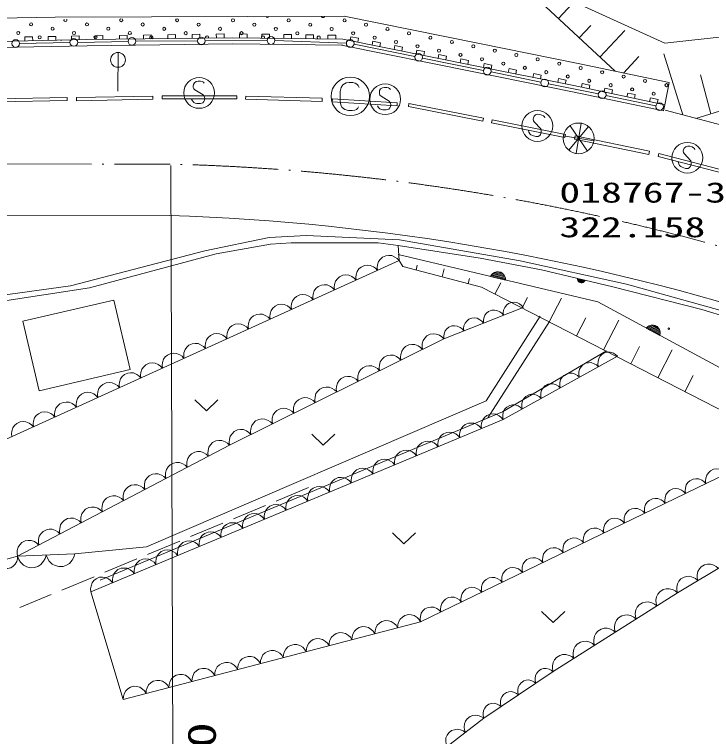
# Model space of a CAD drawing. Units: millimetres, scale not verified. Extents: x 40000 to 680000, y 20000 to 380000.
# Drawn here: x 169924 to 214952, y 273836 to 320484 of the extents above; entities that cross this region are included whole.
import ezdxf
from ezdxf.enums import TextEntityAlignment as Align

# ---------------------------------------------------------------- set-up
doc = ezdxf.new("R2010")
doc.units = ezdxf.units.MM
doc.header["$LTSCALE"] = 1000
doc.linetypes.add('USER2', pattern=[3, 2.25, -0.75])
doc.linetypes.add('USER5', pattern=[7.000001, 5.508197, -0.688525, 0.114754, -0.688525])
doc.layers.add('S-SUV', color=7, linetype='Continuous', lineweight=13)
doc.styles.add('ＭＳ ゴシック', font='')
doc.styles.get('ＭＳ ゴシック').set_extended_font_data('MS Gothic')

# ---------------------------------------------------------------- blocks, each defined once
blk = doc.blocks.new('BUHIN1')
at = {"color": 7, "linetype": 'Continuous', "lineweight": 13}
for p, q in [((-636, 767), (631, -767)), ((-563, -822), (558, 821))]:
    blk.add_line(p, q, dxfattribs=at)
blk.add_circle((0, 0), 995, dxfattribs=at)
blk = doc.blocks.new('BUHIN46')
at = {"color": 7, "linetype": 'Continuous', "lineweight": 13}
blk.add_circle((0, 0), 249, dxfattribs=at)
blk = doc.blocks.new('BUHIN47')
at = {"color": 7, "linetype": 'Continuous', "lineweight": 13}
blk.add_circle((0, 0), 249, dxfattribs=at)
blk = doc.blocks.new('BUHIN52')
at = {"color": 7, "linetype": 'Continuous', "lineweight": 13}
blk.add_circle((0, 0), 249, dxfattribs=at)
blk = doc.blocks.new('BUHIN90')
at = {"color": 7, "linetype": 'Continuous', "lineweight": 13}
blk.add_lwpolyline([(-248, 29), (-277, -219), (219, -277), (248, -29)], dxfattribs=at)
blk = doc.blocks.new('BUHIN91')
at = {"color": 7, "linetype": 'Continuous', "lineweight": 13}
blk.add_lwpolyline([(-249, 27), (-275, -222), (222, -275), (249, -27)], dxfattribs=at)
blk = doc.blocks.new('BUHIN92')
at = {"color": 7, "linetype": 'Continuous', "lineweight": 13}
blk.add_lwpolyline([(-249, 27), (-275, -222), (222, -275), (249, -27)], dxfattribs=at)
blk = doc.blocks.new('BUHIN93')
at = {"color": 7, "linetype": 'Continuous', "lineweight": 13}
blk.add_lwpolyline([(-249, -20), (-229, -269), (269, -229), (249, 20)], dxfattribs=at)
blk = doc.blocks.new('BUHIN94')
at = {"color": 7, "linetype": 'Continuous', "lineweight": 13}
blk.add_lwpolyline([(-249, -26), (-222, -275), (275, -222), (249, 26)], dxfattribs=at)
blk = doc.blocks.new('BUHIN95')
at = {"color": 7, "linetype": 'Continuous', "lineweight": 13}
blk.add_lwpolyline([(-248, -28), (-221, -276), (276, -221), (248, 28)], dxfattribs=at)
blk = doc.blocks.new('BUHIN2')
at = {"color": 7, "linetype": 'Continuous', "lineweight": 13}
for p, q in [((-74, -992), (74, 992)), ((992, -74), (-992, 74))]:
    blk.add_line(p, q, dxfattribs=at)
blk.add_circle((0, 0), 995, dxfattribs=at)
blk = doc.blocks.new('BUHIN114')
at = {"color": 7, "linetype": 'Continuous', "lineweight": 13}
for p, q in [((-463, 62), (365, -292)), ((412, -244), (-461, 129)), ((306, -334), (-451, -11)), ((-434, -87), (235, -372)), ((156, -406), (-401, -169)), ((-317, -272), (25, -419))]:
    blk.add_line(p, q, dxfattribs=at)
blk.add_lwpolyline([(460, -196), (378, -286), (287, -353), (154, -416), (29, -428), (-94, -417), (-236, -356), (-330, -275), (-407, -177), (-454, -37), (-471, 76), (-460, 196)], close=True, dxfattribs=at)
blk = doc.blocks.new('BUHIN208')
at = {"color": 7, "linetype": 'Continuous', "lineweight": 13}
blk.add_lwpolyline([(-663, -378), (-526, -502), (-373, -586), (-160, -658), (31, -655), (215, -615), (420, -498), (548, -360), (648, -197), (694, 23), (697, 195), (663, 378)], dxfattribs=at)
blk = doc.blocks.new('BUHIN209')
at = {"color": 7, "linetype": 'Continuous', "lineweight": 13}
blk.add_lwpolyline([(678, 249), (570, 387), (440, 489), (253, 590), (74, 616), (-104, 608), (-315, 531), (-455, 422), (-575, 285), (-652, 88), (-681, -73), (-678, -249)], dxfattribs=at)
blk = doc.blocks.new('BUHIN210')
at = {"color": 7, "linetype": 'Continuous', "lineweight": 13}
blk.add_lwpolyline([(916, 120), (819, 322), (686, 486), (481, 664), (265, 747), (41, 788), (-243, 751), (-449, 654), (-636, 517), (-788, 292), (-870, 100), (-916, -120)], dxfattribs=at)
blk = doc.blocks.new('BUHIN211')
at = {"color": 7, "linetype": 'Continuous', "lineweight": 13}
blk.add_lwpolyline([(-649, -420), (-503, -538), (-344, -614), (-125, -675), (68, -660), (252, -610), (453, -480), (574, -332), (667, -162), (701, 62), (693, 237), (649, 420)], dxfattribs=at)
blk = doc.blocks.new('BUHIN212')
at = {"color": 7, "linetype": 'Continuous', "lineweight": 13}
blk.add_lwpolyline([(-658, -405), (-515, -526), (-357, -606), (-140, -671), (54, -661), (239, -615), (442, -490), (567, -345), (663, -177), (702, 47), (698, 222), (658, 405)], dxfattribs=at)
blk = doc.blocks.new('BUHIN213')
at = {"color": 7, "linetype": 'Continuous', "lineweight": 13}
blk.add_lwpolyline([(-615, -312), (-498, -430), (-363, -512), (-174, -587), (-2, -592), (166, -565), (357, -469), (478, -349), (576, -207), (628, -11), (638, 145), (615, 312)], dxfattribs=at)
blk = doc.blocks.new('BUHIN214')
at = {"color": 7, "linetype": 'Continuous', "lineweight": 13}
blk.add_lwpolyline([(-718, -260), (-604, -406), (-467, -514), (-270, -622), (-81, -651), (107, -643), (330, -563), (479, -448), (606, -304), (688, -96), (720, 74), (718, 260)], dxfattribs=at)
blk = doc.blocks.new('BUHIN215')
at = {"color": 7, "linetype": 'Continuous', "lineweight": 13}
blk.add_lwpolyline([(-626, -378), (-492, -494), (-344, -570), (-138, -634), (45, -626), (220, -585), (414, -467), (533, -332), (626, -173), (665, 38), (663, 204), (626, 378)], dxfattribs=at)
blk = doc.blocks.new('BUHIN216')
at = {"color": 7, "linetype": 'Continuous', "lineweight": 13}
blk.add_lwpolyline([(-552, -509), (-393, -598), (-228, -644), (-8, -666), (175, -621), (342, -542), (513, -384), (605, -223), (665, -45), (660, 176), (625, 342), (552, 509)], dxfattribs=at)
blk = doc.blocks.new('BUHIN217')
at = {"color": 7, "linetype": 'Continuous', "lineweight": 13}
blk.add_lwpolyline([(-524, -426), (-387, -515), (-241, -566), (-45, -598), (122, -567), (277, -506), (439, -374), (531, -234), (595, -78), (603, 121), (580, 272), (524, 426)], dxfattribs=at)
blk = doc.blocks.new('BUHIN218')
at = {"color": 7, "linetype": 'Continuous', "lineweight": 13}
blk.add_lwpolyline([(-626, -484), (-468, -592), (-298, -656), (-70, -699), (126, -668), (310, -601), (504, -451), (615, -290), (694, -108), (710, 124), (687, 301), (626, 484)], dxfattribs=at)
blk = doc.blocks.new('BUHIN219')
at = {"color": 7, "linetype": 'Continuous', "lineweight": 13}
blk.add_lwpolyline([(-621, -455), (-470, -564), (-307, -630), (-86, -678), (106, -653), (286, -593), (478, -452), (590, -298), (672, -123), (694, 102), (676, 276), (621, 455)], dxfattribs=at)
blk = doc.blocks.new('BUHIN220')
at = {"color": 7, "linetype": 'Continuous', "lineweight": 13}
blk.add_lwpolyline([(-671, -356), (-539, -483), (-389, -572), (-180, -650), (10, -652), (195, -619), (403, -509), (534, -375), (639, -216), (691, 1), (699, 173), (671, 356)], dxfattribs=at)
blk = doc.blocks.new('BUHIN221')
at = {"color": 7, "linetype": 'Continuous', "lineweight": 13}
blk.add_lwpolyline([(-581, -396), (-447, -500), (-300, -566), (-99, -616), (76, -599), (242, -550), (423, -427), (530, -290), (610, -133), (636, 72), (626, 230), (581, 396)], dxfattribs=at)
blk = doc.blocks.new('BUHIN270')
at = {"color": 7, "linetype": 'Continuous', "lineweight": 13}
blk.add_lwpolyline([(780, -286), (-32, 351), (-714, -424)], dxfattribs=at)

msp = doc.modelspace()

# ---------------------------------------------------------------- linework, layer by layer
at = {"layer": 'S-SUV'}
for p, q in [((202817, 322788), (211945, 318631)), ((208732, 316815), (203068, 322083)), ((205071, 320219), (205936, 321149)), ((146964, 319895), (172563, 320305)), ((172563, 320305), (191230, 320362)), ((191230, 320362), (199962, 318602)), ((206407, 318977), (207146, 319771)), ((207743, 317734), (209341, 319452)), ((211945, 318631), (216607, 319137)), ((174604, 318856), (162597, 318624)), ((173510, 318670), (170259, 318608)), ((177262, 318741), (174010, 318680)), ((183999, 318980), (174604, 318856)), ((181752, 318772), (177762, 318748)), ((186243, 318800), (182252, 318775)), ((191138, 318891), (183999, 318980)), ((191363, 318619), (186742, 318792)), ((191138, 318891), (199673, 317171)), ((174612, 318456), (162605, 318224)), ((183999, 318580), (174612, 318456)), ((191133, 318491), (183999, 318580)), ((191059, 318499), (199594, 316779)), ((195793, 317765), (191857, 318560)), ((199962, 318602), (206346, 317318)), ((176619, 318030), (176600, 315537)), ((209274, 316701), (210258, 317759)), ((213094, 313991), (211875, 317945)), ((200219, 316872), (196283, 317666)), ((212222, 316079), (206346, 317318)), ((199594, 316779), (205978, 315494)), ((199673, 317171), (206057, 315886)), ((203930, 316109), (200709, 316772)), ((214915, 314070), (214241, 316591)), ((207641, 315345), (204420, 316008)), ((211933, 314648), (206057, 315886)), ((212222, 316079), (211933, 314648)), ((211851, 314257), (205975, 315495)), ((168520, 315024), (173324, 315116)), ((168524, 314824), (173328, 314916)), ((173324, 315116), (173328, 314916)), ((173935, 315110), (178866, 315206)), ((173939, 314910), (173935, 315110)), ((173939, 314910), (178870, 315006)), ((178866, 315206), (178870, 315006)), ((179473, 315224), (184280, 315236)), ((179473, 315224), (179473, 315024)), ((179473, 315024), (184280, 315036)), ((184280, 315236), (184280, 315036)), ((184864, 315204), (184859, 315004)), ((184859, 315004), (189801, 314865)), ((184864, 315204), (189806, 315065)), ((189806, 315065), (189801, 314865)), ((190464, 315031), (190452, 314831)), ((190464, 315031), (194649, 314778)), ((211351, 314582), (208130, 315244)), ((190452, 314831), (194637, 314579)), ((194649, 314778), (194637, 314579)), ((195407, 314732), (195368, 314536)), ((195368, 314536), (200172, 313596)), ((195407, 314732), (200211, 313792)), ((211933, 314648), (211851, 314257)), ((217442, 314849), (213939, 313769)), ((221587, 311760), (211958, 314290)), ((200172, 313596), (200211, 313792)), ((200780, 313685), (200741, 313489)), ((200741, 313489), (205486, 312533)), ((200780, 313685), (205526, 312729)), ((205526, 312729), (205486, 312533)), ((206146, 312633), (206105, 312437)), ((206146, 312633), (210946, 311641)), ((206105, 312437), (210906, 311445)), ((210946, 311641), (210906, 311445)), ((211550, 311508), (211500, 311315)), ((211500, 311315), (216211, 310090)), ((211550, 311508), (216261, 310284)), ((180015, 310726), (180178, 265902)), ((68535, 307605), (179936, 307504)), ((182228, 305220), (186387, 306067)), ((186387, 306067), (188792, 306203)), ((188792, 306203), (194789, 305932)), ((182947, 305011), (186456, 305650)), ((186456, 305650), (187798, 305737)), ((187798, 305737), (193411, 305737)), ((193411, 305737), (194703, 305563)), ((194770, 304587), (194703, 305563)), ((194703, 305563), (200007, 304743)), ((194789, 305932), (202588, 304575)), ((173555, 302950), (182228, 305220)), ((174765, 302824), (182947, 305011)), ((207607, 301908), (194711, 304972)), ((200007, 304743), (203962, 303995)), ((165587, 291318), (194770, 304579)), ((195021, 304194), (194770, 304587)), ((200086, 302875), (195021, 304194)), ((195865, 303974), (195944, 304278)), ((202588, 304575), (209465, 303051)), ((197553, 303534), (197690, 304057)), ((200801, 303717), (201601, 303527)), ((201572, 303599), (200864, 303767)), ((200937, 303814), (201525, 303674)), ((201426, 303762), (201063, 303848)), ((203962, 303995), (208586, 302886)), ((199242, 303095), (199326, 303418)), ((200711, 303610), (201636, 303391)), ((201626, 303457), (200750, 303665)), ((206764, 303270), (206301, 303375)), ((206306, 303342), (206745, 303242)), ((206720, 303216), (206319, 303307)), ((206334, 303272), (206688, 303191)), ((206652, 303167), (206357, 303234)), ((165282, 301832), (173555, 302950)), ((167359, 301681), (174765, 302824)), ((224635, 290251), (200086, 302875)), ((200962, 302424), (201334, 303146)), ((206408, 303191), (206589, 303149)), ((208586, 302886), (214328, 301418)), ((209465, 303051), (217486, 300815)), ((176343, 302034), (170467, 300663)), ((176343, 302034), (177391, 297545)), ((202716, 301522), (203065, 302202)), ((204469, 300620), (205263, 302164)), ((221864, 294204), (207607, 301908)), ((197659, 299528), (202789, 301558)), ((214328, 301418), (219478, 299844)), ((200394, 295515), (203886, 301001)), ((206223, 299719), (206826, 300891)), ((170467, 300663), (171514, 296174)), ((204484, 300652), (200511, 294427)), ((207976, 298817), (208961, 300731)), ((183818, 292663), (197659, 299528)), ((209730, 297915), (210302, 299029)), ((201442, 294817), (208175, 298757)), ((211483, 297013), (212407, 298810)), ((201491, 294318), (208873, 298408)), ((171514, 296174), (177391, 297545)), ((213237, 296112), (213773, 297155)), ((178448, 286088), (200394, 295515)), ((175456, 283944), (201442, 294817)), ((174857, 283195), (201491, 294318)), ((170128, 285488), (183818, 292663)), ((196154, 281255), (219853, 292731)), ((212744, 283124), (224635, 290251)), ((173819, 285631), (178448, 286088)), ((170128, 285488), (173819, 285631)), ((163145, 283628), (170128, 285488)), ((174857, 283195), (176949, 276237)), ((204731, 278028), (212744, 283124)), ((176949, 276237), (196154, 281255)), ((200244, 275016), (204731, 278028)), ((193093, 269537), (200244, 275016))]:
    msp.add_line(p, q, dxfattribs=at)
at = {"layer": 'S-SUV', "linetype": 'USER5'}
msp.add_line((169388, 310827), (179975, 310817), dxfattribs=at)
at = {"layer": 'S-SUV', "linetype": 'USER2'}
msp.add_line((188917, 289915), (170262, 282169), dxfattribs=at)
at = {"layer": 'S-SUV'}
for points in [[(182179, 316052), (182125, 316113), (182051, 316150), (181947, 316172), (181792, 316176), (181661, 316144), (181549, 316071), (181482, 315963), (181474, 315848), (181477, 315773), (181515, 315672), (181584, 315615), (182121, 315288), (182179, 315196), (182216, 315070), (182203, 314951), (182166, 314857), (182094, 314768), (181938, 314727), (181708, 314732), (181608, 314750), (181514, 314797), (181436, 314874), (181369, 314990)], [(192181, 315773), (192133, 315892), (192048, 315982), (191930, 316053), (191787, 316093), (191543, 316098), (191349, 316064), (191146, 315930), (191024, 315757), (190970, 315508), (190958, 314896), (191003, 314633), (191094, 314475), (191272, 314340), (191496, 314286), (191734, 314281), (191915, 314296), (192010, 314351), (192099, 314430), (192138, 314517)], [(194205, 315638), (194153, 315700), (194079, 315738), (193975, 315762), (193820, 315768), (193689, 315739), (193576, 315668), (193507, 315561), (193497, 315446), (193499, 315371), (193535, 315269), (193603, 315212), (194135, 314875), (194191, 314783), (194226, 314656), (194211, 314537), (194172, 314443), (194099, 314356), (193942, 314317), (193712, 314326), (193613, 314345), (193520, 314394), (193443, 314472), (193378, 314590)], [(204188, 313805), (204154, 313879), (204092, 313934), (203998, 313984), (203850, 314030), (203715, 314035), (203588, 313996), (203493, 313910), (203455, 313801), (203437, 313728), (203446, 313621), (203497, 313547), (203925, 313086), (203956, 312982), (203957, 312851), (203912, 312739), (203851, 312659), (203757, 312593), (203596, 312596), (203376, 312664), (203285, 312708), (203207, 312779), (203153, 312874), (203120, 313004)], [(213881, 311745), (213847, 311819), (213786, 311875), (213692, 311926), (213544, 311973), (213410, 311979), (213282, 311941), (213187, 311856), (213147, 311748), (213129, 311675), (213137, 311568), (213187, 311494), (213610, 311029), (213640, 310925), (213640, 310793), (213594, 310682), (213532, 310602), (213438, 310538), (213277, 310542), (213058, 310612), (212967, 310656), (212890, 310728), (212837, 310824), (212805, 310955)]]:
    msp.add_lwpolyline(points, dxfattribs=at)
for points in [[(200672, 303555), (200738, 303658), (200816, 303739), (200937, 303824), (201058, 303857), (201181, 303866), (201331, 303830), (201437, 303767), (201530, 303683), (201600, 303553), (201635, 303445), (201645, 303324)], [(206783, 303297), (206751, 303246), (206712, 303204), (206652, 303162), (206592, 303145), (206531, 303139), (206455, 303157), (206402, 303188), (206355, 303230), (206320, 303294), (206301, 303348), (206296, 303408)]]:
    msp.add_lwpolyline(points, close=True, dxfattribs=at)
for centre, radius in [((180431, 320110), 99.5), ((184037, 320106), 99.5), ((187642, 320102), 99.5), ((191248, 320098), 99.5), ((171001, 319844), 99.5), ((172387, 319565), 99.5), ((174606, 319839), 99.5), ((175993, 319561), 99.5), ((178212, 319835), 99.5), ((179598, 319556), 99.5), ((181818, 319831), 99.5), ((183204, 319552), 99.5), ((185423, 319827), 99.5), ((186810, 319548), 99.5), ((189029, 319823), 99.5), ((190415, 319544), 99.5), ((192634, 319819), 99.5), ((194021, 319540), 99.5), ((170168, 319290), 99.5), ((171555, 319011), 99.5), ((173774, 319286), 99.5), ((175160, 319007), 99.5), ((177379, 319282), 99.5), ((180985, 319277), 99.5), ((184590, 319273), 99.5), ((188196, 319269), 99.5), ((191802, 319265), 99.5), ((193188, 318986), 99.5), ((195407, 319261), 99.5), ((196794, 318982), 99.5), ((177512, 318746), 249), ((182002, 318774), 249), ((186493, 318801), 249), ((191612, 318610), 249), ((194574, 318707), 99.5), ((198180, 318703), 99.5), ((195961, 318428), 99.5), ((197347, 318149), 99.5), ((199566, 318424), 99.5), ((200953, 318145), 99.5), ((176615, 317549), 481), ((198734, 317870), 99.5), ((200120, 317591), 99.5), ((202339, 317866), 99.5), ((203726, 317587), 99.5), ((201507, 317312), 99.5), ((205112, 317308), 99.5), ((202893, 317033), 99.5), ((204279, 316754), 99.5), ((206499, 317029), 99.5), ((207885, 316750), 99.5), ((181854, 315414), 995), ((191620, 315190), 1244), ((205666, 316475), 99.5), ((207052, 316196), 99.5), ((209271, 316471), 99.5), ((210658, 316192), 99.5), ((193870, 315006), 995), ((208439, 315917), 99.5), ((212044, 315913), 99.5), ((209825, 315638), 99.5), ((211212, 315359), 99.5), ((203702, 313280), 995), ((213390, 311225), 995), ((212195, 300179), 49.8)]:
    msp.add_circle(centre, radius, dxfattribs=at)
for centre, radius, start, end in [((173220, 320118), 99.5, 148.1285, 33.0808), ((176826, 320114), 99.5, 106.5812, 74.6281), ((186256, 320381), 99.5, 226.3163, 314.8929), ((189861, 320376), 99.5, 197.547, 343.6623), ((178766, 319003), 99.5, 293.0995, 248.4159), ((182371, 318998), 99.5, 336.9473, 204.568), ((185977, 318994), 99.5, 336.1751, 202.4001), ((189582, 318990), 99.5, 306.0605, 232.5148), ((172941, 318732), 99.5, 67.8654, 114.3443), ((175019, 160205), 147381, 56.17979, 88.08806)]:
    msp.add_arc(centre, radius, start, end, dxfattribs=at)
at = {"layer": 'S-SUV', "linetype": 'USER5'}
msp.add_arc((176357, 165444), 145417, 55.48193, 88.57422, dxfattribs=at)

# ---------------------------------------------------------------- block references
at = {"layer": 'S-SUV', "rotation": 174.73333}
for name, p in [('BUHIN95', (170852, 318783)), ('BUHIN95', (172353, 318812)), ('BUHIN95', (173854, 318841)), ('BUHIN94', (175387, 318866)), ('BUHIN94', (176953, 318887)), ('BUHIN94', (178519, 318907)), ('BUHIN94', (180084, 318928)), ('BUHIN94', (181650, 318949)), ('BUHIN94', (183216, 318969)), ('BUHIN93', (184713, 318971)), ('BUHIN93', (186141, 318953)), ('BUHIN93', (187569, 318935)), ('BUHIN93', (188996, 318918)), ('BUHIN93', (190424, 318900)), ('BUHIN52', (170009, 318604)), ('BUHIN52', (173760, 318675)), ('BUHIN92', (191850, 318748)), ('BUHIN92', (193272, 318461)), ('BUHIN92', (194695, 318174)), ('BUHIN92', (196117, 317888)), ('BUHIN47', (196038, 317716)), ('BUHIN92', (197540, 317601)), ('BUHIN92', (198962, 317314)), ('BUHIN91', (200471, 317010)), ('BUHIN46', (200464, 316822)), ('BUHIN47', (200464, 316822)), ('BUHIN91', (202067, 316689)), ('BUHIN91', (203663, 316368)), ('BUHIN46', (204175, 316058)), ('BUHIN91', (205259, 316047)), ('BUHIN90', (206792, 315732)), ('BUHIN46', (207886, 315295)), ('BUHIN90', (208261, 315422)), ('BUHIN90', (209730, 315112)), ('BUHIN90', (211199, 314803)), ('BUHIN46', (211596, 314531)), ('BUHIN1', (206367, 312476)), ('BUHIN2', (206367, 312476)), ('BUHIN208', (194075, 304264)), ('BUHIN208', (192686, 303632)), ('BUHIN208', (191296, 303001)), ('BUHIN208', (189906, 302369)), ('BUHIN208', (188516, 301738)), ('BUHIN208', (187127, 301106)), ('BUHIN213', (202148, 301304)), ('BUHIN213', (200866, 300797)), ('BUHIN208', (185737, 300475)), ('BUHIN213', (199583, 300289)), ('BUHIN208', (184347, 299843)), ('BUHIN213', (198300, 299782)), ('BUHIN114', (211171, 299982)), ('BUHIN208', (182958, 299212)), ('BUHIN212', (196967, 299185)), ('BUHIN208', (181568, 298580)), ('BUHIN212', (195583, 298498)), ('BUHIN208', (180178, 297949)), ('BUHIN221', (208258, 298067)), ('BUHIN212', (194199, 297811)), ('BUHIN208', (178789, 297317)), ('BUHIN212', (192815, 297125)), ('BUHIN221', (207028, 297385)), ('BUHIN208', (177399, 296685)), ('BUHIN212', (191430, 296438)), ('BUHIN221', (205797, 296704)), ('BUHIN208', (176009, 296054)), ('BUHIN221', (204567, 296022)), ('BUHIN212', (190046, 295752)), ('BUHIN208', (174620, 295422)), ('BUHIN212', (188662, 295065)), ('BUHIN221', (203337, 295340)), ('BUHIN208', (173230, 294791)), ('BUHIN270', (182320, 295234)), ('BUHIN221', (202107, 294659)), ('BUHIN208', (171840, 294159)), ('BUHIN212', (187278, 294379)), ('BUHIN212', (185894, 293692)), ('BUHIN220', (200791, 294025)), ('BUHIN208', (170450, 293528)), ('BUHIN220', (199389, 293440)), ('BUHIN212', (184510, 293006)), ('BUHIN270', (189875, 293020)), ('BUHIN220', (197987, 292854)), ('BUHIN211', (183133, 292304)), ('BUHIN220', (196585, 292269)), ('BUHIN211', (181764, 291586)), ('BUHIN220', (195183, 291684)), ('BUHIN211', (180395, 290869)), ('BUHIN220', (193782, 291098)), ('BUHIN220', (192380, 290513)), ('BUHIN215', (215245, 290500)), ('BUHIN211', (179026, 290152)), ('BUHIN220', (190978, 289927)), ('BUHIN211', (177657, 289434)), ('BUHIN215', (213928, 289862)), ('BUHIN220', (189576, 289342)), ('BUHIN215', (212611, 289225)), ('BUHIN211', (176288, 288717)), ('BUHIN220', (188174, 288757)), ('BUHIN215', (211295, 288587)), ('BUHIN220', (186773, 288171)), ('BUHIN211', (174919, 287999)), ('BUHIN220', (185371, 287586)), ('BUHIN215', (209978, 287950)), ('BUHIN211', (173550, 287282)), ('BUHIN215', (208661, 287312)), ('BUHIN220', (183969, 287001)), ('BUHIN215', (207345, 286674)), ('BUHIN211', (172181, 286564)), ('BUHIN220', (182567, 286415)), ('BUHIN270', (195086, 286637)), ('BUHIN211', (170812, 285847)), ('BUHIN220', (181165, 285830)), ('BUHIN215', (206028, 286037)), ('BUHIN220', (179764, 285244)), ('BUHIN215', (204712, 285399)), ('BUHIN209', (169429, 285302)), ('BUHIN210', (171051, 285524)), ('BUHIN210', (172897, 285596)), ('BUHIN220', (178362, 284659)), ('BUHIN215', (203395, 284762)), ('BUHIN219', (214726, 284311)), ('BUHIN220', (176960, 284074)), ('BUHIN215', (202078, 284124)), ('BUHIN220', (175558, 283488)), ('BUHIN215', (200762, 283486)), ('BUHIN219', (213405, 283520)), ('BUHIN215', (199445, 282849)), ('BUHIN218', (212076, 282699)), ('BUHIN215', (198129, 282211)), ('BUHIN215', (196812, 281574)), ('BUHIN218', (210741, 281850)), ('BUHIN214', (195415, 281062)), ('BUHIN270', (204725, 281556)), ('BUHIN218', (209405, 281000)), ('BUHIN214', (193938, 280676)), ('BUHIN214', (192460, 280290)), ('BUHIN218', (208070, 280151)), ('BUHIN214', (190983, 279904)), ('BUHIN214', (189506, 279518)), ('BUHIN218', (206734, 279302)), ('BUHIN214', (186551, 278746)), ('BUHIN214', (188029, 279132)), ('BUHIN214', (185074, 278360)), ('BUHIN218', (205399, 278452)), ('BUHIN214', (183597, 277974)), ('BUHIN214', (182119, 277588)), ('BUHIN217', (204170, 277651)), ('BUHIN214', (180642, 277202)), ('BUHIN214', (177688, 276430)), ('BUHIN214', (179165, 276816)), ('BUHIN217', (203048, 276898)), ('BUHIN217', (201927, 276145)), ('BUHIN217', (200805, 275392)), ('BUHIN216', (199648, 274559)), ('BUHIN216', (198456, 273646))]:
    msp.add_blockref(name, p, dxfattribs=at)

# ---------------------------------------------------------------- texts
at = {"layer": 'S-SUV', "style": 'ＭＳ ゴシック', "width": 1.5}
for s, p in [('018767-3', (205120, 307931)), ('322.158', (205124, 305692))]:
    msp.add_text(s, height=1320, dxfattribs=at).set_placement(p, align=Align.BOTTOM_LEFT)
at = {"layer": 'S-SUV', "style": 'ＭＳ ゴシック', "width": 1.35}
msp.add_text('R=150', height=1833, rotation=90.1, dxfattribs=at).set_placement((183497, 266347), align=Align.BOTTOM_LEFT)

doc.saveas('drawing.dxf')
